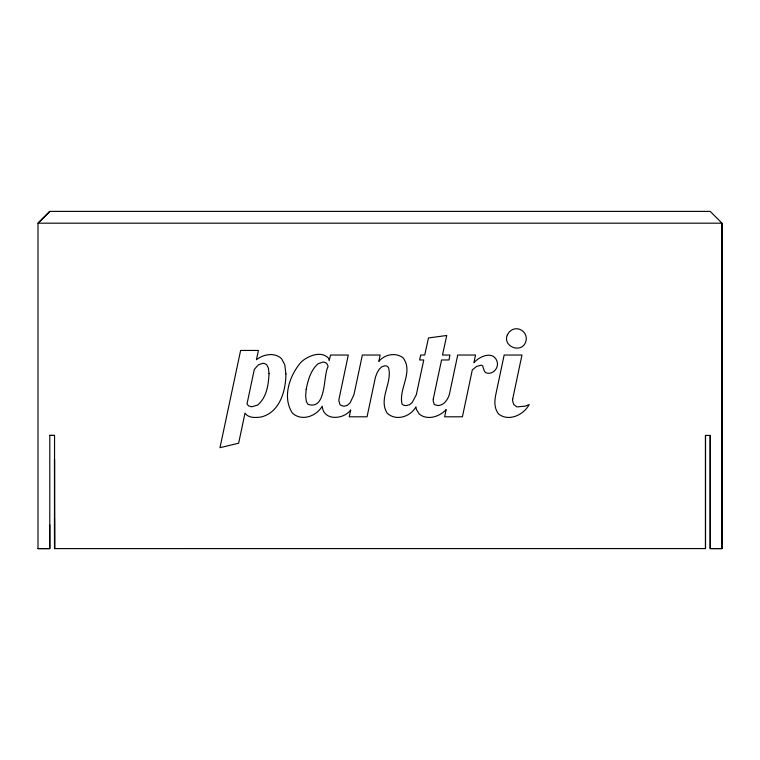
<?xml version="1.0" encoding="UTF-8"?>
<svg xmlns="http://www.w3.org/2000/svg" width="760" height="760" viewBox="0 0 760 760"><rect width="100%" height="100%" fill="white"/><g stroke="black" fill="none" stroke-linecap="round" stroke-linejoin="round"><path stroke-width="1.14" d="M49.799 435.413L49.789 548.606L38 548.606L38 223.184L49.789 211.394L710.211 211.394L722 223.193L722 548.606L710.201 548.577L710.201 435.413L705.489 435.413L705.489 548.587L54.52 548.606L54.549 435.413L49.713 435.404L54.53 435.413M54.52 548.577L54.52 458.992L54.606 548.606L54.52 517.95M705.489 548.577L705.489 435.413M49.789 211.394L38 223.184L721.981 223.184L722 548.577L710.201 548.577L710.201 435.413M38.009 548.596L49.789 548.606L49.78 525.017M433.257 399.038L433.171 400.995L434.378 404.586L438.178 405.584C444.02 405.184 447.659 399.769 449.331 394.659L457.719 355.034L475.513 355.034L473.945 362.691C479.332 356.469 492.584 350.483 496.869 360.82C499.586 367.545 492.822 375.506 485.792 372.704L484.376 371.193L482.6 365.769L481.298 365.161L476.539 366.462L472.311 369.873L462.422 416.793L444.628 416.803L446.167 409.564C439.641 416.698 427.376 420.764 419.206 414.019L416.394 409.44L415.948 406.79C410.533 416.765 396.036 421.448 387.201 413.212C378.024 398.886 392.891 382.451 388.436 367.356L387.04 366.168L385.092 365.769L381.957 366.671L379.297 369.113L377.131 372.733L375.44 377.169L367.051 416.803L349.258 416.803L350.731 409.906C343.805 419.7 323.266 421.202 322.24 406.182C316.407 416.224 301.796 421.724 292.438 413.117C281.884 397.195 289.655 375.126 301.34 361.874C308.066 355.775 321.29 350.379 328.577 358.255L329.175 360.705L330.505 355.034L348.298 355.034L339.007 399.038L338.884 400.995L340.157 404.976L343.957 406.305L347.301 405.365L350.103 402.866L353.97 394.659L362.349 355.034L380.142 355.034L378.822 361.427C384.56 354.388 395.666 352.117 403.094 357.808C413.801 372.001 398.316 388.949 402.068 404.13L403.57 405.213L405.963 405.584L409.459 404.795L412.176 402.562L416.337 394.659L423.757 359.974L419.653 359.974L420.679 355.034L424.726 355.034L428.459 337.962L446.737 335.483L442.519 355.034L449.939 355.034L448.97 359.974L441.55 359.974L433.257 399.038M512.696 399.028L512.611 400.995L513.817 404.586L516.876 406.913L525.283 406.144L529.178 404.586C523.697 414.846 508.763 422.037 498.645 414.019C494.181 408.633 494.37 401.156 495.776 394.659L504.165 355.034L521.958 355.034L512.696 399.028M269.03 373.549C268.46 384.75 266.731 397.594 257.517 405.127L251.722 406.79L248.501 405.887L247.019 403.949L254.315 369.388L258.39 364.838L262.817 363.299L264.755 363.565L266.769 364.866L268.375 367.945L269.03 373.549M285.922 373.91C285.836 390.916 279.775 412.395 261.155 417.002C255.73 417.715 248.52 418.332 245.024 413.117L238.63 443.222L219.991 447.688L240.625 350.445L258.419 350.445L256.424 359.736C263.387 354.207 274.578 352.051 281.551 358.682L284.753 364.686L285.922 373.91M306.195 389.386L305.653 395.931L306.318 401.423L307.914 404.282C326.866 410.78 323.057 374.851 328.026 366.795L327.788 365.437A4.702 4.702 0 0 0 322.962 362.092L318.041 363.774C310.697 370.224 307.971 380.114 306.195 389.386M507.385 334.79C502.236 346.275 520.809 353.885 525.521 342.456A9.756 9.756 0 0 0 523.374 331.654A9.756 9.756 0 0 0 512.572 329.517L509.475 331.654L507.385 334.79"/></g></svg>
